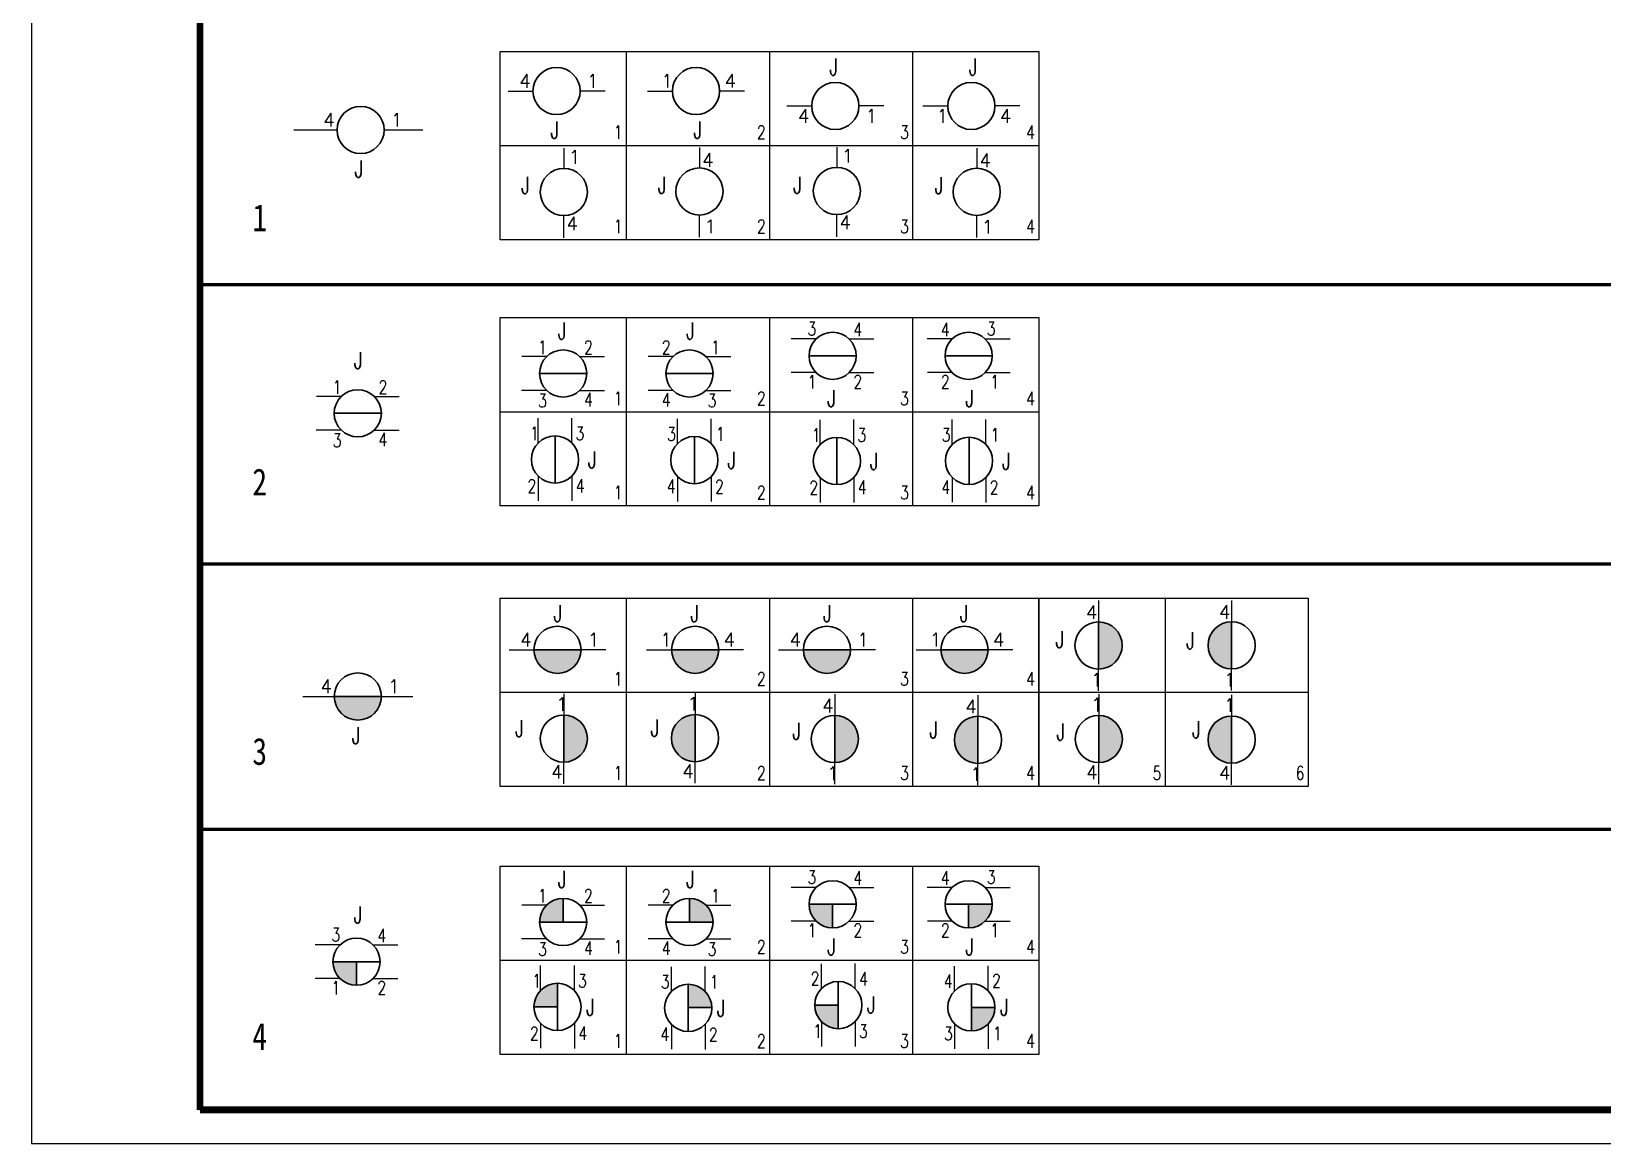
# Model space of a CAD drawing. Extents: x 3230 to 3738, y 3535 to 3831.
# Drawn here: x 3229.9 to 3463.1, y 3535.1 to 3700.1 of the extents above; entities that cross this region are included whole.
import ezdxf
from ezdxf.enums import TextEntityAlignment as Align

# ---------------------------------------------------------------- set-up
doc = ezdxf.new("R2010")
doc.units = 0
doc.header["$LTSCALE"] = 10
doc.header["$MEASUREMENT"] = 0
doc.layers.get('0').update_dxf_attribs({"linetype": 'CONTINUOUS'})
doc.layers.add('1', color=1, linetype='CONTINUOUS')
doc.styles.get("Standard").update_dxf_attribs({"font": 'txt', "bigfont": 'hz'})
doc.styles.add('宋体', font='SimSun.ttf', dxfattribs={"width": 0.8})

# ---------------------------------------------------------------- blocks, each defined once
blk = doc.blocks.new('A$C1C362DB0')
at = {"color": 3}
blk.add_lwpolyline([(0.4, 4, 0, 0, 0), (0.4, 3, 0.8, 0, 0), (0.4, 0, 0, 0, 0)], format="xyseb", dxfattribs=at)
blk = doc.blocks.new('A$C26B23DD9')
at = {"lineweight": -3}
for p, q in [((3.75, 7.52), (0.02, 7.52)), ((8.55, 7.52), (12.28, 7.52)), ((3.71, 2.52), (0, 2.52)), ((8.6, 2.52), (12.3, 2.52))]:
    blk.add_line(p, q, dxfattribs=at)
at = {"color": 1, "lineweight": 30}
blk.add_line((9.66, 5.02), (2.66, 5.02), dxfattribs=at)
at = {"color": 7, "lineweight": 30}
blk.add_circle((6.16, 5.02), 3.5, dxfattribs=at)
at = {"color": 3, "lineweight": -3, "width": 0.75}
blk.add_attdef('JSYJ', text='', height=2.5, dxfattribs=at).set_placement((6.01, 10.09), align=Align.CENTER)
at = {"lineweight": -3, "width": 0.75}
for tag, p in [('1', (2.45, 7.89)), ('2', (9.26, 7.89)), ('3', (2.45, 0)), ('4', (9.26, 0.13))]:
    blk.add_attdef(tag, p, '', height=2, dxfattribs=at)
blk = doc.blocks.new('A$C70914989')
at = {"lineweight": -3}
blk.add_hatch(color=7, dxfattribs=at).paths.add_polyline_path([(3.69, 3.5, 1), (10.69, 3.5)])
for p, q in [((0, 3.5), (3.69, 3.5)), ((14.38, 3.5), (10.69, 3.5))]:
    blk.add_line(p, q, dxfattribs=at)
at = {"color": 7, "lineweight": 30}
blk.add_line((3.69, 3.5), (10.69, 3.5), dxfattribs=at)
blk.add_circle((7.19, 3.5), 3.5, dxfattribs=at)
at = {"color": 3, "lineweight": -3, "width": 0.75}
blk.add_attdef('FSBJ', text='', height=2.5, dxfattribs=at).set_placement((7.25, 8.88), align=Align.MIDDLE)
at = {"lineweight": -3}
for tag, p in [('4', (1.64, 4)), ('1', (11.69, 4))]:
    blk.add_attdef(tag, p, '', height=2, dxfattribs=at)
blk = doc.blocks.new('A$C7C0216E7')
at = {"lineweight": -3}
blk.add_hatch(color=7, dxfattribs=at).paths.add_polyline_path([(6.55, 3.21, 0.414214), (10.05, 6.71, 0.414214), (6.55, 10.21)])
for p, q in [((6.55, 13.36), (6.55, 10.21)), ((6.55, 0), (6.55, 3.21))]:
    blk.add_line(p, q, dxfattribs=at)
at = {"color": 7, "lineweight": 30}
blk.add_line((6.55, 3.21), (6.55, 10.21), dxfattribs=at)
blk.add_circle((6.55, 6.71), 3.5, dxfattribs=at)
at = {"color": 7, "lineweight": -3, "xscale": -1, "rotation": 180}
blk.add_blockref('A$C1C362DB0', (11.2, 8.41), dxfattribs=at)
at = {"lineweight": -3}
for tag, p in [('1', (5.41, 10.81)), ('4', (4.66, 0.77))]:
    blk.add_attdef(tag, p, '', height=2, dxfattribs=at)
at = {"color": 3, "lineweight": -3, "width": 0.75}
blk.add_attdef('J', text='', height=2.5, dxfattribs=at).set_placement((0.63, 6.94), align=Align.MIDDLE)
blk = doc.blocks.new('A$C4A054D78')
at = {"lineweight": -3}
blk.add_hatch(color=7, dxfattribs=at).paths.add_polyline_path([(5.94, 3.21, -0.414214), (2.44, 6.71, -0.414214), (5.94, 10.21)])
for p, q in [((5.94, 13.36), (5.94, 10.21)), ((5.94, 0), (5.94, 3.21))]:
    blk.add_line(p, q, dxfattribs=at)
at = {"color": 7, "lineweight": 30}
blk.add_line((5.94, 3.21), (5.94, 10.21), dxfattribs=at)
blk.add_circle((5.94, 6.71), 3.5, dxfattribs=at)
at = {"color": 7, "lineweight": -3, "xscale": -1, "rotation": 180}
blk.add_blockref('A$C1C362DB0', (10.58, 8.41), dxfattribs=at)
at = {"lineweight": -3}
for tag, p in [('1', (4.8, 10.81)), ('4', (4.04, 0.77))]:
    blk.add_attdef(tag, p, '', height=2, dxfattribs=at)
at = {"color": 3, "lineweight": -3, "width": 0.75}
blk.add_attdef('J', text='', height=2.5, dxfattribs=at).set_placement((0.63, 6.94), align=Align.MIDDLE)
blk = doc.blocks.new('A$C342C1695')
at = {"lineweight": -3}
blk.add_hatch(color=7, dxfattribs=at).paths.add_polyline_path([(5.65, 3.21, 0.414214), (9.15, 6.71, 0.414214), (5.65, 10.21)])
for p, q in [((5.65, 13.36), (5.65, 10.21)), ((5.65, 0), (5.65, 3.21))]:
    blk.add_line(p, q, dxfattribs=at)
at = {"color": 7, "lineweight": 30}
blk.add_line((5.65, 3.21), (5.65, 10.21), dxfattribs=at)
blk.add_circle((5.65, 6.71), 3.5, dxfattribs=at)
at = {"color": 7, "lineweight": -3, "xscale": -1, "rotation": 180}
blk.add_blockref('A$C1C362DB0', (10.29, 8.41), dxfattribs=at)
at = {"lineweight": -3}
for tag, p in [('4', (3.76, 10.65)), ('1', (4.51, 0.61))]:
    blk.add_attdef(tag, p, '', height=2, dxfattribs=at)
at = {"color": 3, "lineweight": -3, "width": 0.75}
blk.add_attdef('J', text='', height=2.5, dxfattribs=at).set_placement((0.63, 6.63), align=Align.MIDDLE)
blk = doc.blocks.new('A$C2EBD5F4B')
at = {"lineweight": -3}
blk.add_hatch(color=7, dxfattribs=at).paths.add_polyline_path([(6.55, 3.21, -0.414214), (3.05, 6.71, -0.414214), (6.55, 10.21)])
for p, q in [((6.55, 13.36), (6.55, 10.21)), ((6.55, 0), (6.55, 3.21))]:
    blk.add_line(p, q, dxfattribs=at)
at = {"color": 7, "lineweight": 30}
blk.add_line((6.55, 3.21), (6.55, 10.21), dxfattribs=at)
blk.add_circle((6.55, 6.71), 3.5, dxfattribs=at)
at = {"color": 7, "lineweight": -3, "xscale": -1, "rotation": 180}
blk.add_blockref('A$C1C362DB0', (11.2, 8.41), dxfattribs=at)
at = {"lineweight": -3}
for tag, p in [('4', (4.66, 10.65)), ('1', (5.41, 0.61))]:
    blk.add_attdef(tag, p, '', height=2, dxfattribs=at)
at = {"color": 3, "lineweight": -3, "width": 0.75}
blk.add_attdef('J', text='', height=2.5, dxfattribs=at).set_placement((0.63, 6.94), align=Align.MIDDLE)
blk = doc.blocks.new('A$C7D050657')
at = {"lineweight": -3}
blk.add_hatch(color=7, dxfattribs=at).paths.add_polyline_path([(5.62, 3.21, 0.414214), (9.12, 6.71, 0.414214), (5.62, 10.21)])
for p, q in [((5.62, 13.36), (5.62, 10.21)), ((5.62, 0), (5.62, 3.21))]:
    blk.add_line(p, q, dxfattribs=at)
at = {"color": 7, "lineweight": 30}
blk.add_line((5.62, 3.21), (5.62, 10.21), dxfattribs=at)
blk.add_circle((5.62, 6.71), 3.5, dxfattribs=at)
at = {"color": 7, "lineweight": -3}
blk.add_blockref('A$C1C362DB0', (10.27, 5.01), dxfattribs=at)
at = {"lineweight": -3}
for tag, p in [('1', (4.48, 10.81)), ('4', (3.73, 0.77))]:
    blk.add_attdef(tag, p, '', height=2, dxfattribs=at)
at = {"color": 3, "lineweight": -3, "width": 0.75}
blk.add_attdef('J', text='', height=2.5, dxfattribs=at).set_placement((0.63, 6.52), align=Align.MIDDLE)
blk = doc.blocks.new('A$C30C9546C')
at = {"lineweight": -3}
blk.add_hatch(color=7, dxfattribs=at).paths.add_polyline_path([(5.23, 3.21, -0.414214), (1.73, 6.71, -0.414214), (5.23, 10.21)])
for p, q in [((5.23, 13.36), (5.23, 10.21)), ((5.23, 0), (5.23, 3.21))]:
    blk.add_line(p, q, dxfattribs=at)
at = {"color": 7, "lineweight": 30}
blk.add_line((5.23, 3.21), (5.23, 10.21), dxfattribs=at)
blk.add_circle((5.23, 6.71), 3.5, dxfattribs=at)
at = {"color": 7, "lineweight": -3}
blk.add_blockref('A$C1C362DB0', (9.87, 5.01), dxfattribs=at)
at = {"lineweight": -3}
for tag, p in [('1', (4.09, 10.81)), ('4', (3.33, 0.77))]:
    blk.add_attdef(tag, p, '', height=2, dxfattribs=at)
at = {"color": 3, "lineweight": -3, "width": 0.75}
blk.add_attdef('J', text='', height=2.5, dxfattribs=at).set_placement((0.63, 6.94), align=Align.MIDDLE)
blk = doc.blocks.new('A$C5E090B51')
at = {"lineweight": -3}
blk.add_hatch(color=7, dxfattribs=at).paths.add_polyline_path([(5.72, 3.21, 0.414214), (9.22, 6.71, 0.414214), (5.72, 10.21)])
for p, q in [((5.72, 13.36), (5.72, 10.21)), ((5.72, 0), (5.72, 3.21))]:
    blk.add_line(p, q, dxfattribs=at)
at = {"color": 7, "lineweight": 30}
blk.add_line((5.72, 3.21), (5.72, 10.21), dxfattribs=at)
blk.add_circle((5.72, 6.71), 3.5, dxfattribs=at)
at = {"color": 7, "lineweight": -3}
blk.add_blockref('A$C1C362DB0', (10.37, 5.01), dxfattribs=at)
at = {"lineweight": -3}
for tag, p in [('4', (3.83, 10.65)), ('1', (4.58, 0.61))]:
    blk.add_attdef(tag, p, '', height=2, dxfattribs=at)
at = {"color": 3, "lineweight": -3, "width": 0.75}
blk.add_attdef('J', text='', height=2.5, dxfattribs=at).set_placement((0.63, 6.34), align=Align.MIDDLE)
blk = doc.blocks.new('A$C6E116B3A')
at = {"lineweight": -3}
blk.add_hatch(color=7, dxfattribs=at).paths.add_polyline_path([(6.09, 3.21, -0.414214), (2.59, 6.71, -0.414214), (6.09, 10.21)])
for p, q in [((6.09, 13.36), (6.09, 10.21)), ((6.09, 0), (6.09, 3.21))]:
    blk.add_line(p, q, dxfattribs=at)
at = {"color": 7, "lineweight": 30}
blk.add_line((6.09, 3.21), (6.09, 10.21), dxfattribs=at)
blk.add_circle((6.09, 6.71), 3.5, dxfattribs=at)
at = {"color": 7, "lineweight": -3}
blk.add_blockref('A$C1C362DB0', (10.74, 5.01), dxfattribs=at)
at = {"lineweight": -3}
for tag, p in [('4', (4.2, 10.65)), ('1', (4.95, 0.61))]:
    blk.add_attdef(tag, p, '', height=2, dxfattribs=at)
at = {"color": 3, "lineweight": -3, "width": 0.75}
blk.add_attdef('J', text='', height=2.5, dxfattribs=at).set_placement((0.63, 6.17), align=Align.MIDDLE)
blk = doc.blocks.new('A$C639E6544')
at = {"lineweight": -3}
for p, q in [((3, 8.55), (3, 12.28)), ((8, 8.6), (8, 12.3)), ((3, 3.75), (3, 0.02)), ((8, 3.71), (8, 0))]:
    blk.add_line(p, q, dxfattribs=at)
at = {"color": 1, "lineweight": 30}
blk.add_line((5.5, 9.66), (5.5, 2.66), dxfattribs=at)
at = {"color": 7, "lineweight": 30}
blk.add_circle((5.5, 6.16), 3.5, dxfattribs=at)
at = {"color": 7, "lineweight": -3, "xscale": -1, "rotation": 180}
blk.add_blockref('A$C1C362DB0', (0, 8.23), dxfattribs=at)
at = {"lineweight": -3, "width": 0.75}
for tag, p in [('1', (1.79, 9.03)), ('3', (8.56, 9.03)), ('2', (1.42, 1.21)), ('4', (8.6, 1.26))]:
    blk.add_attdef(tag, p, '', height=2, dxfattribs=at)
at = {"color": 3, "lineweight": -3, "width": 0.75}
blk.add_attdef('J', text='', height=2.5, dxfattribs=at).set_placement((10.38, 4.88), align=Align.CENTER)
blk = doc.blocks.new('A$C19C24EA8')
at = {"lineweight": -3}
for p, q in [((3, 8.55), (3, 12.28)), ((8, 8.6), (8, 12.3)), ((3, 3.75), (3, 0.02)), ((8, 3.71), (8, 0))]:
    blk.add_line(p, q, dxfattribs=at)
at = {"color": 1, "lineweight": 30}
blk.add_line((5.5, 9.66), (5.5, 2.66), dxfattribs=at)
at = {"color": 7, "lineweight": 30}
blk.add_circle((5.5, 6.16), 3.5, dxfattribs=at)
at = {"color": 7, "lineweight": -3, "xscale": -1, "rotation": 180}
blk.add_blockref('A$C1C362DB0', (0, 8.23), dxfattribs=at)
at = {"lineweight": -3, "width": 0.75}
for tag, p in [('3', (1.44, 9.03)), ('1', (8.71, 9.03)), ('4', (1.4, 1.26)), ('2', (8.58, 1.21))]:
    blk.add_attdef(tag, p, '', height=2, dxfattribs=at)
at = {"color": 3, "lineweight": -3, "width": 0.75}
blk.add_attdef('J', text='', height=2.5, dxfattribs=at).set_placement((10.38, 4.88), align=Align.CENTER)
blk = doc.blocks.new('A$C7CC7002C')
at = {"lineweight": -3}
for p, q in [((3, 8.55), (3, 12.28)), ((8, 8.6), (8, 12.3)), ((3, 3.75), (3, 0.02)), ((8, 3.71), (8, 0))]:
    blk.add_line(p, q, dxfattribs=at)
at = {"color": 1, "lineweight": 30}
blk.add_line((5.5, 9.66), (5.5, 2.66), dxfattribs=at)
at = {"color": 7, "lineweight": 30}
blk.add_circle((5.5, 6.16), 3.5, dxfattribs=at)
at = {"color": 7, "lineweight": -3}
blk.add_blockref('A$C1C362DB0', (0, 4.08), dxfattribs=at)
at = {"lineweight": -3, "width": 0.75}
for tag, p in [('1', (1.79, 9.03)), ('3', (8.56, 9.03)), ('2', (1.42, 1.21)), ('4', (8.6, 1.26))]:
    blk.add_attdef(tag, p, '', height=2, dxfattribs=at)
at = {"color": 3, "lineweight": -3, "width": 0.75}
blk.add_attdef('J', text='', height=2.5, dxfattribs=at).set_placement((10.38, 4.88), align=Align.CENTER)
blk = doc.blocks.new('A$C3026076B')
at = {"lineweight": -3}
for p, q in [((3, 8.55), (3, 12.28)), ((8, 8.6), (8, 12.3)), ((3, 3.75), (3, 0.02)), ((8, 3.71), (8, 0))]:
    blk.add_line(p, q, dxfattribs=at)
at = {"color": 1, "lineweight": 30}
blk.add_line((5.5, 9.66), (5.5, 2.66), dxfattribs=at)
at = {"color": 7, "lineweight": 30}
blk.add_circle((5.5, 6.16), 3.5, dxfattribs=at)
at = {"color": 7, "lineweight": -3}
blk.add_blockref('A$C1C362DB0', (0, 4.08), dxfattribs=at)
at = {"lineweight": -3, "width": 0.75}
for tag, p in [('3', (1.44, 9.03)), ('1', (8.71, 9.03)), ('4', (1.4, 1.26)), ('2', (8.58, 1.21))]:
    blk.add_attdef(tag, p, '', height=2, dxfattribs=at)
at = {"color": 3, "lineweight": -3, "width": 0.75}
blk.add_attdef('J', text='', height=2.5, dxfattribs=at).set_placement((10.38, 4.88), align=Align.CENTER)
blk = doc.blocks.new('A$C06875A22')
at = {"lineweight": -3}
blk.add_hatch(color=7, dxfattribs=at).paths.add_polyline_path([(5.23, 9.66, 0.414214), (1.73, 6.16), (5.23, 6.16)])
for p, q in [((2.74, 8.55), (2.74, 12.28)), ((7.74, 8.6), (7.74, 12.3)), ((2.74, 3.75), (2.74, 0.02)), ((7.74, 3.71), (7.74, 0))]:
    blk.add_line(p, q, dxfattribs=at)
at = {"color": 1, "lineweight": 30}
for p, q in [((5.23, 9.66), (5.23, 2.66)), ((1.73, 6.16), (5.23, 6.16))]:
    blk.add_line(p, q, dxfattribs=at)
at = {"color": 7, "lineweight": 30}
blk.add_circle((5.23, 6.16), 3.5, dxfattribs=at)
at = {"color": 7, "lineweight": -3}
blk.add_blockref('A$C1C362DB0', (0, 3.98), dxfattribs=at)
at = {"lineweight": -3, "width": 0.75}
for tag, p in [('1', (1.53, 9.03)), ('3', (8.29, 9.03)), ('2', (1.16, 1.21)), ('4', (8.34, 1.26))]:
    blk.add_attdef(tag, p, '', height=2, dxfattribs=at)
at = {"color": 3, "lineweight": -3, "width": 0.75}
blk.add_attdef('J', text='', height=2.5, dxfattribs=at).set_placement((10.12, 4.88), align=Align.CENTER)
blk = doc.blocks.new('A$C0792306D')
at = {"lineweight": -3}
blk.add_hatch(color=7, dxfattribs=at).paths.add_polyline_path([(5.5, 9.74, -0.414214), (9, 6.24), (5.5, 6.24)])
for p, q in [((3, 8.55), (3, 12.28)), ((8, 8.6), (8, 12.3)), ((3, 3.75), (3, 0.02)), ((8, 3.71), (8, 0))]:
    blk.add_line(p, q, dxfattribs=at)
at = {"color": 1, "lineweight": 30}
for p, q in [((5.5, 9.66), (5.5, 2.66)), ((5.5, 6.24), (9, 6.24))]:
    blk.add_line(p, q, dxfattribs=at)
at = {"color": 7, "lineweight": 30}
blk.add_circle((5.5, 6.16), 3.5, dxfattribs=at)
at = {"color": 7, "lineweight": -3}
blk.add_blockref('A$C1C362DB0', (0, 4.08), dxfattribs=at)
at = {"lineweight": -3, "width": 0.75}
for tag, p in [('3', (1.44, 9.03)), ('1', (8.71, 9.03)), ('4', (1.4, 1.26)), ('2', (8.58, 1.21))]:
    blk.add_attdef(tag, p, '', height=2, dxfattribs=at)
at = {"color": 3, "lineweight": -3, "width": 0.75}
blk.add_attdef('J', text='', height=2.5, dxfattribs=at).set_placement((10.38, 4.88), align=Align.CENTER)
blk = doc.blocks.new('A$C13266363')
at = {"lineweight": -3}
for p, q in [((5.58, 13.29), (5.58, 10.29)), ((5.58, 0), (5.58, 3.29))]:
    blk.add_line(p, q, dxfattribs=at)
at = {"lineweight": 30}
blk.add_circle((5.58, 6.79), 3.5, dxfattribs=at)
at = {"color": 7, "lineweight": -3, "xscale": -1, "rotation": 180}
blk.add_blockref('A$C1C362DB0', (10.62, 9.26), dxfattribs=at)
at = {"lineweight": -3}
for tag, p in [('4', (5.96, 10.46)), ('1', (6.32, 0.59))]:
    blk.add_attdef(tag, p, '', height=2, dxfattribs=at)
at = {"color": 3, "lineweight": -3, "width": 0.75}
blk.add_attdef('J', text='', height=2.5, dxfattribs=at).set_placement((0.63, 6.47), align=Align.MIDDLE)
blk = doc.blocks.new('A$C3E7F57AD')
at = {"lineweight": -3}
for p, q in [((5.82, 13.29), (5.82, 10.29)), ((5.82, 0), (5.82, 3.29))]:
    blk.add_line(p, q, dxfattribs=at)
at = {"lineweight": 30}
blk.add_circle((5.82, 6.79), 3.5, dxfattribs=at)
at = {"color": 7, "lineweight": -3, "xscale": -1, "rotation": 180}
blk.add_blockref('A$C1C362DB0', (10.86, 9.26), dxfattribs=at)
at = {"lineweight": -3}
for tag, p in [('1', (6.56, 11)), ('4', (6.19, 1.13))]:
    blk.add_attdef(tag, p, '', height=2, dxfattribs=at)
at = {"color": 3, "lineweight": -3, "width": 0.75}
blk.add_attdef('J', text='', height=2.5, dxfattribs=at).set_placement((0.62, 6.41), align=Align.MIDDLE)
blk = doc.blocks.new('A$C46B970D7')
at = {"lineweight": -3}
for p, q in [((5.52, 13.29), (5.52, 10.29)), ((5.52, 0), (5.52, 3.29))]:
    blk.add_line(p, q, dxfattribs=at)
at = {"lineweight": 30}
blk.add_circle((5.52, 6.79), 3.5, dxfattribs=at)
at = {"color": 7, "lineweight": -3}
blk.add_blockref('A$C1C362DB0', (10.57, 4.32), dxfattribs=at)
at = {"lineweight": -3}
for tag, p in [('4', (5.9, 10.46)), ('1', (6.27, 0.59))]:
    blk.add_attdef(tag, p, '', height=2, dxfattribs=at)
at = {"color": 3, "lineweight": -3, "width": 0.75}
blk.add_attdef('J', text='', height=2.5, dxfattribs=at).set_placement((0.62, 6.48), align=Align.MIDDLE)
blk = doc.blocks.new('A$C65A67B31')
at = {"lineweight": -3}
for p, q in [((5.67, 13.29), (5.67, 10.29)), ((5.67, 0), (5.67, 3.29))]:
    blk.add_line(p, q, dxfattribs=at)
at = {"lineweight": 30}
blk.add_circle((5.67, 6.79), 3.5, dxfattribs=at)
at = {"color": 7, "lineweight": -3}
blk.add_blockref('A$C1C362DB0', (10.71, 4.32), dxfattribs=at)
at = {"lineweight": -3}
for tag, p in [('1', (6.41, 11)), ('4', (6.05, 1.13))]:
    blk.add_attdef(tag, p, '', height=2, dxfattribs=at)
at = {"color": 3, "lineweight": -3, "width": 0.75}
blk.add_attdef('J', text='', height=2.5, dxfattribs=at).set_placement((0.62, 6.53), align=Align.MIDDLE)
blk = doc.blocks.new('A$C69E449BE')
at = {"lineweight": -3}
for p, q in [((0, 7.04), (3.69, 7.04)), ((14.38, 7.04), (10.69, 7.04))]:
    blk.add_line(p, q, dxfattribs=at)
at = {"lineweight": 30}
blk.add_circle((7.19, 7.04), 3.5, dxfattribs=at)
at = {"lineweight": -3}
for tag, p in [('4', (1.64, 7.54)), ('1', (11.69, 7.54))]:
    blk.add_attdef(tag, p, '', height=2, dxfattribs=at)
at = {"color": 3, "lineweight": -3, "width": 0.75}
blk.add_attdef('ZDJ', text='', height=2.5, dxfattribs=at).set_placement((6.93, 1.25), align=Align.MIDDLE)
blk = doc.blocks.new('A$C390058E2')
at = {"lineweight": -3}
blk.add_hatch(color=7, dxfattribs=at).paths.add_polyline_path([(5.5, 2.65, -0.414214), (2, 6.15), (5.5, 6.15)])
for p, q in [((3, 8.55), (3, 12.28)), ((8, 8.6), (8, 12.3)), ((3, 3.75), (3, 0.02)), ((8, 3.71), (8, 0))]:
    blk.add_line(p, q, dxfattribs=at)
at = {"color": 1, "lineweight": 30}
for p, q in [((5.5, 2.65), (5.5, 9.65)), ((2, 6.15), (5.5, 6.15))]:
    blk.add_line(p, q, dxfattribs=at)
at = {"color": 3}
blk.add_lwpolyline([(0.4, 8.07, 0, 0, 0), (0.4, 7.07, 0.8, 0, 0), (0.4, 4.07, 0, 0, 0)], format="xyseb", dxfattribs=at)
at = {"color": 7, "lineweight": 30}
blk.add_circle((5.5, 6.15), 3.5, dxfattribs=at)
at = {"lineweight": -3, "width": 0.75}
for tag, p in [('2', (1.42, 9.09)), ('4', (8.6, 9.04)), ('1', (1.79, 1.28)), ('3', (8.56, 1.27))]:
    blk.add_attdef(tag, p, '', height=2, dxfattribs=at)
at = {"color": 3, "lineweight": -3, "width": 0.75}
blk.add_attdef('J', text='', height=2.5, dxfattribs=at).set_placement((10.38, 4.93), align=Align.CENTER)
blk = doc.blocks.new('A$C54304DD9')
at = {"lineweight": -3}
blk.add_hatch(color=7, dxfattribs=at).paths.add_polyline_path([(5.5, 2.65, 0.414214), (9, 6.15), (5.5, 6.15)])
for p, q in [((3, 8.55), (3, 12.28)), ((8, 8.6), (8, 12.3)), ((3, 3.75), (3, 0.02)), ((8, 3.71), (8, 0))]:
    blk.add_line(p, q, dxfattribs=at)
at = {"color": 1, "lineweight": 30}
for p, q in [((5.5, 2.65), (5.5, 9.65)), ((5.5, 6.15), (9, 6.15))]:
    blk.add_line(p, q, dxfattribs=at)
at = {"color": 7, "lineweight": 30}
blk.add_circle((5.5, 6.15), 3.5, dxfattribs=at)
at = {"color": 7, "lineweight": -3}
blk.add_blockref('A$C1C362DB0', (0, 3.77), dxfattribs=at)
at = {"lineweight": -3, "width": 0.75}
for tag, p in [('4', (1.4, 9.04)), ('2', (8.58, 9.09)), ('3', (1.44, 1.27)), ('1', (8.71, 1.28))]:
    blk.add_attdef(tag, p, '', height=2, dxfattribs=at)
at = {"color": 3, "lineweight": -3, "width": 0.75}
blk.add_attdef('J', text='', height=2.5, dxfattribs=at).set_placement((10.38, 4.93), align=Align.CENTER)

msp = doc.modelspace()

# ---------------------------------------------------------------- hatches: boundary and pattern name
at = {"lineweight": -3}
for points in [[(3274.84, 3601.43, 1), (3281.84, 3601.43)], [(3308.81, 3571.46, 0.414214), (3305.31, 3567.96), (3308.81, 3567.96)], [(3327.56, 3571.46, -0.414214), (3331.06, 3567.96), (3327.56, 3567.96)], [(3348.78, 3567.09, -0.414214), (3345.28, 3570.59), (3348.78, 3570.59)], [(3368.98, 3567.09, 0.414214), (3372.48, 3570.59), (3368.98, 3570.59)], [(3274.65, 3562.07), (3278.15, 3562.07), (3278.15, 3558.57, -0.414214)]]:
    msp.add_hatch(color=7, dxfattribs=at).paths.add_polyline_path(points)

# ---------------------------------------------------------------- linework, layer by layer
for p, q in [((3229.9, 3831.45), (3229.9, 3535.08)), ((3268.83, 3685.5), (3275.25, 3685.5)), ((3282.25, 3685.5), (3287.97, 3685.5)), ((3275.93, 3645.96), (3272.2, 3645.96)), ((3280.72, 3645.96), (3284.45, 3645.96)), ((3275.88, 3640.96), (3272.17, 3640.96)), ((3280.77, 3640.96), (3284.47, 3640.96)), ((3270.18, 3601.43), (3274.84, 3601.43)), ((3281.84, 3601.43), (3286.5, 3601.43)), ((3275.7, 3564.57), (3271.99, 3564.57)), ((3280.58, 3564.57), (3284.29, 3564.57)), ((3275.74, 3559.57), (3272.01, 3559.57)), ((3280.54, 3559.57), (3284.27, 3559.57)), ((3229.9, 3535.08), (3737.96, 3535.08))]:
    msp.add_line(p, q, dxfattribs=at)
at = {"color": 7, "lineweight": -3}
for p, q in [((3318.18, 3697.16), (3318.18, 3669.21)), ((3339.42, 3697.16), (3339.42, 3669.21)), ((3360.67, 3697.16), (3360.67, 3669.21)), ((3299.45, 3683.19), (3379.4, 3683.19)), ((3318.18, 3657.66), (3318.18, 3629.71)), ((3339.42, 3657.66), (3339.42, 3629.71)), ((3360.67, 3657.66), (3360.67, 3629.71)), ((3299.45, 3643.68), (3379.4, 3643.68)), ((3318.18, 3616.04), (3318.18, 3588.09)), ((3339.42, 3616.04), (3339.42, 3588.09)), ((3360.67, 3616.04), (3360.67, 3588.09)), ((3398.14, 3616.04), (3398.14, 3588.09)), ((3419.38, 3616.04), (3419.38, 3588.09)), ((3299.45, 3602.07), (3379.4, 3602.07)), ((3379.4, 3602.07), (3419.38, 3602.07)), ((3318.18, 3576.26), (3318.18, 3548.32)), ((3339.42, 3576.26), (3339.42, 3548.32)), ((3360.67, 3576.26), (3360.67, 3548.32)), ((3278.15, 3562.07), (3278.15, 3558.57)), ((3299.45, 3562.29), (3379.4, 3562.29))]:
    msp.add_line(p, q, dxfattribs=at)
at = {"color": 1, "lineweight": 30}
for p, q in [((3281.83, 3643.46), (3274.83, 3643.46)), ((3281.84, 3601.43), (3274.84, 3601.43)), ((3308.81, 3571.46), (3308.81, 3567.96)), ((3327.56, 3571.46), (3327.56, 3567.96)), ((3348.78, 3570.59), (3348.78, 3567.09)), ((3368.98, 3570.59), (3368.98, 3567.09)), ((3281.65, 3562.07), (3274.65, 3562.07)), ((3278.15, 3558.57), (3278.15, 3562.07))]:
    msp.add_line(p, q, dxfattribs=at)
at = {"color": 3, "lineweight": 30}
msp.add_line((3274.84, 3601.43), (3281.84, 3601.43), dxfattribs=at)
at = {"color": 7, "lineweight": -3}
for points in [[(3299.45, 3697.16), (3379.4, 3697.16), (3379.4, 3669.21), (3299.45, 3669.21)], [(3299.45, 3657.66), (3379.4, 3657.66), (3379.4, 3629.71), (3299.45, 3629.71)], [(3299.45, 3616.04), (3379.4, 3616.04), (3379.4, 3588.09), (3299.45, 3588.09)], [(3379.4, 3616.04), (3419.38, 3616.04), (3419.38, 3588.09), (3379.4, 3588.09)], [(3299.45, 3576.26), (3379.4, 3576.26), (3379.4, 3548.32), (3299.45, 3548.32)]]:
    msp.add_lwpolyline(points, close=True, dxfattribs=at)
at = {"color": 7, "lineweight": -3, "const_width": 0.5}
for points in [[(3254.9, 3662.56), (3732.96, 3662.56)], [(3254.9, 3621.11), (3732.96, 3621.11)], [(3254.9, 3581.72), (3732.96, 3581.72)]]:
    msp.add_lwpolyline(points, dxfattribs=at)
at = {"lineweight": 30}
for centre in [(3278.75, 3685.5), (3278.34, 3601.43)]:
    msp.add_circle(centre, 3.5, dxfattribs=at)
at = {"color": 7, "lineweight": 30}
for centre in [(3278.33, 3643.46), (3278.15, 3562.07)]:
    msp.add_circle(centre, 3.5, dxfattribs=at)
at = {"layer": '1', "lineweight": -3}
msp.add_line((3254.9, 3540.08), (3731.92, 3540.08), dxfattribs=at)
at = {"layer": '1', "lineweight": -3, "const_width": 1}
for points in [[(3254.9, 3540.08), (3254.9, 3826.45), (3732.96, 3826.45)], [(3732.76, 3540.08), (3254.9, 3540.08)]]:
    msp.add_lwpolyline(points, dxfattribs=at)

# ---------------------------------------------------------------- block references
at = {"color": 7, "lineweight": -3}
ref = msp.add_blockref('A$C69E449BE', (3342, 3696.11), dxfattribs=dict(at, xscale=-1, rotation=180))
ref.add_attrib('ZDJ', 'J', dxfattribs={"color": 3, "lineweight": -3, "height": 2.5, "width": 0.75}).set_placement((3348.94, 3694.86), align=Align.MIDDLE)
ref.add_attrib('4', '4', (3343.64, 3686.57), dxfattribs={"lineweight": -3, "height": 2})
ref.add_attrib('1', '1', (3353.69, 3686.57), dxfattribs={"lineweight": -3, "height": 2})
ref = msp.add_blockref('A$C69E449BE', (3376.58, 3696.11), dxfattribs=dict(at, rotation=180))
ref.add_attrib('ZDJ', 'J', dxfattribs={"color": 3, "lineweight": -3, "height": 2.5, "width": 0.75}).set_placement((3369.64, 3694.86), align=Align.MIDDLE)
ref.add_attrib('4', '4', (3373.6, 3686.57), dxfattribs={"lineweight": -3, "height": 2})
ref.add_attrib('1', '1', (3364.22, 3686.57), dxfattribs={"lineweight": -3, "height": 2})
for name, p, values in [('A$C69E449BE', (3300.64, 3684.24), {'ZDJ': 'J', '4': '4', '1': '1'}), ('A$C26B23DD9', (3302.65, 3644.34), {'JSYJ': 'J', '1': '1', '3': '3', '2': '2', '4': '4'}), ('A$C70914989', (3300.78, 3604.86), {'4': '4', 'FSBJ': 'J', '1': '1'}), ('A$C70914989', (3340.76, 3604.86), {'4': '4', 'FSBJ': 'J', '1': '1'}), ('A$C26B23DD9', (3302.65, 3562.94), {'JSYJ': 'J', '1': '1', '3': '3', '2': '2', '4': '4'}), ('A$C06875A22', (3302.73, 3549.2), {'J': 'J', '1': '1', '3': '3', '2': '2', '4': '4'}), ('A$C0792306D', (3321.87, 3549.05), {'4': '4', '2': '2', '3': '3', '1': '1', 'J': 'J'}), ('A$C390058E2', (3344.14, 3549.48), {'J': 'J', '1': '1', '3': '3', '2': '2', '4': '4'}), ('A$C54304DD9', (3363.89, 3549.14), {'4': '4', '2': '2', '3': '3', '1': '1', 'J': 'J'})]:
    msp.add_blockref(name, p, dxfattribs=at).add_auto_attribs(values)
ref = msp.add_blockref('A$C69E449BE', (3335.72, 3684.24), dxfattribs=dict(at, xscale=-1))
ref.add_attrib('ZDJ', 'J', dxfattribs={"color": 3, "lineweight": -3, "height": 2.5, "width": 0.75}).set_placement((3328.79, 3685.49), align=Align.MIDDLE)
ref.add_attrib('4', '4', (3332.75, 3691.79), dxfattribs={"lineweight": -3, "height": 2})
ref.add_attrib('1', '1', (3323.37, 3691.79), dxfattribs={"lineweight": -3, "height": 2})
at = {"color": 7, "lineweight": -3, "xscale": -1, "rotation": 180}
for p in [(3354.24, 3694.72), (3374.43, 3694.72), (3302.72, 3651.36), (3321.47, 3651.32), (3272.83, 3645.54), (3311.78, 3606.84), (3332.2, 3606.84)]:
    msp.add_blockref('A$C1C362DB0', p, dxfattribs=at)
at = {"color": 7, "lineweight": -3}
for p in [(3312.87, 3685.64), (3333.57, 3685.64), (3284.4, 3680.38), (3342.74, 3649.95), (3362.94, 3649.92), (3351.88, 3603.1), (3372.29, 3603.1), (3283.99, 3596.32), (3343.51, 3568.64), (3363.55, 3568.69), (3302.99, 3565.96), (3321.9, 3565.99), (3272.65, 3560.03)]:
    msp.add_blockref('A$C1C362DB0', p, dxfattribs=at)
at = {"color": 3, "lineweight": -3}
ref = msp.add_blockref('A$C65A67B31', (3303.24, 3669.5), dxfattribs=at)
ref.add_attrib('1', '1', (3309.65, 3680.49), dxfattribs={"lineweight": -3, "height": 2})
ref.add_attrib('4', '4', (3309.29, 3670.62), dxfattribs={"lineweight": -3, "height": 2})
ref.add_attrib('J', 'J', dxfattribs={"color": 3, "lineweight": -3, "height": 2.5, "width": 0.75}).set_placement((3303.86, 3676.03), align=Align.RIGHT)
ref = msp.add_blockref('A$C46B970D7', (3323.51, 3669.59), dxfattribs=at)
ref.add_attrib('J', 'J', dxfattribs={"color": 3, "lineweight": -3, "height": 2.5, "width": 0.75}).set_placement((3324.13, 3676.07), align=Align.RIGHT)
ref.add_attrib('4', '4', (3329.41, 3680.05), dxfattribs={"lineweight": -3, "height": 2})
ref.add_attrib('1', '1', (3329.78, 3670.18), dxfattribs={"lineweight": -3, "height": 2})
ref = msp.add_blockref('A$C3E7F57AD', (3343.6, 3669.66), dxfattribs=at)
ref.add_attrib('J', 'J', dxfattribs={"color": 3, "lineweight": -3, "height": 2.5, "width": 0.75}).set_placement((3344.23, 3676.07), align=Align.RIGHT)
ref.add_attrib('4', '4', (3349.8, 3670.79), dxfattribs={"lineweight": -3, "height": 2})
ref.add_attrib('1', '1', (3350.16, 3680.66), dxfattribs={"lineweight": -3, "height": 2})
ref = msp.add_blockref('A$C13266363', (3364.6, 3669.53), dxfattribs=at)
ref.add_attrib('1', '1', (3370.92, 3670.12), dxfattribs={"lineweight": -3, "height": 2})
ref.add_attrib('4', '4', (3370.56, 3679.99), dxfattribs={"lineweight": -3, "height": 2})
ref.add_attrib('J', 'J', dxfattribs={"color": 3, "lineweight": -3, "height": 2.5, "width": 0.75}).set_placement((3365.22, 3676.01), align=Align.RIGHT)
at = {"color": 7, "lineweight": -3}
ref = msp.add_blockref('A$C26B23DD9', (3333.71, 3644.34), dxfattribs=dict(at, xscale=-1))
ref.add_attrib('JSYJ', 'J', dxfattribs={"color": 3, "lineweight": -3, "height": 2.5, "width": 0.75}).set_placement((3327.7, 3654.43), align=Align.CENTER)
ref.add_attrib('1', '1', (3330.76, 3652.23), dxfattribs={"lineweight": -3, "height": 2, "width": 0.75})
ref.add_attrib('3', '3', (3330.26, 3644.34), dxfattribs={"lineweight": -3, "height": 2, "width": 0.75})
ref.add_attrib('2', '2', (3323.46, 3652.23), dxfattribs={"lineweight": -3, "height": 2, "width": 0.75})
ref.add_attrib('4', '4', (3323.46, 3644.46), dxfattribs={"lineweight": -3, "height": 2, "width": 0.75})
ref = msp.add_blockref('A$C26B23DD9', (3342.63, 3657.01), dxfattribs=dict(at, xscale=-1, rotation=180))
ref.add_attrib('JSYJ', 'J', dxfattribs={"color": 3, "lineweight": -3, "height": 2.5, "width": 0.75}).set_placement((3348.64, 3644.41), align=Align.CENTER)
ref.add_attrib('1', '1', (3345.08, 3647.12), dxfattribs={"lineweight": -3, "height": 2, "width": 0.75})
ref.add_attrib('3', '3', (3345.08, 3655.01), dxfattribs={"lineweight": -3, "height": 2, "width": 0.75})
ref.add_attrib('2', '2', (3351.89, 3647.12), dxfattribs={"lineweight": -3, "height": 2, "width": 0.75})
ref.add_attrib('4', '4', (3351.89, 3654.88), dxfattribs={"lineweight": -3, "height": 2, "width": 0.75})
ref = msp.add_blockref('A$C26B23DD9', (3375.14, 3657.01), dxfattribs=dict(at, rotation=180))
ref.add_attrib('JSYJ', 'J', dxfattribs={"color": 3, "lineweight": -3, "height": 2.5, "width": 0.75}).set_placement((3369.13, 3644.41), align=Align.CENTER)
ref.add_attrib('1', '1', (3372.19, 3647.12), dxfattribs={"lineweight": -3, "height": 2, "width": 0.75})
ref.add_attrib('3', '3', (3371.69, 3655.01), dxfattribs={"lineweight": -3, "height": 2, "width": 0.75})
ref.add_attrib('2', '2', (3364.88, 3647.12), dxfattribs={"lineweight": -3, "height": 2, "width": 0.75})
ref.add_attrib('4', '4', (3364.88, 3654.88), dxfattribs={"lineweight": -3, "height": 2, "width": 0.75})
at = {"color": 3, "lineweight": -3}
ref = msp.add_blockref('A$C639E6544', (3302.1, 3630.44), dxfattribs=at)
ref.add_attrib('4', '4', (3310.7, 3631.7), dxfattribs={"lineweight": -3, "height": 2, "width": 0.75})
ref.add_attrib('2', '2', (3303.52, 3631.65), dxfattribs={"lineweight": -3, "height": 2, "width": 0.75})
ref.add_attrib('3', '3', (3310.66, 3639.47), dxfattribs={"lineweight": -3, "height": 2, "width": 0.75})
ref.add_attrib('1', '1', (3303.9, 3639.46), dxfattribs={"lineweight": -3, "height": 2, "width": 0.75})
ref.add_attrib('J', 'J', (3312.48, 3635.31), dxfattribs={"color": 3, "lineweight": -3, "height": 2.5, "width": 0.75})
ref = msp.add_blockref('A$C19C24EA8', (3322.78, 3630.35), dxfattribs=at)
ref.add_attrib('J', 'J', (3333.17, 3635.23), dxfattribs={"color": 3, "lineweight": -3, "height": 2.5, "width": 0.75})
ref.add_attrib('1', '1', (3331.49, 3639.38), dxfattribs={"lineweight": -3, "height": 2, "width": 0.75})
ref.add_attrib('3', '3', (3324.23, 3639.39), dxfattribs={"lineweight": -3, "height": 2, "width": 0.75})
ref.add_attrib('2', '2', (3331.36, 3631.56), dxfattribs={"lineweight": -3, "height": 2, "width": 0.75})
ref.add_attrib('4', '4', (3324.18, 3631.62), dxfattribs={"lineweight": -3, "height": 2, "width": 0.75})
ref = msp.add_blockref('A$C7CC7002C', (3343.93, 3630.21), dxfattribs=at)
ref.add_attrib('J', 'J', (3354.31, 3635.08), dxfattribs={"color": 3, "lineweight": -3, "height": 2.5, "width": 0.75})
ref.add_attrib('1', '1', (3345.72, 3639.23), dxfattribs={"lineweight": -3, "height": 2, "width": 0.75})
ref.add_attrib('3', '3', (3352.48, 3639.24), dxfattribs={"lineweight": -3, "height": 2, "width": 0.75})
ref.add_attrib('2', '2', (3345.35, 3631.42), dxfattribs={"lineweight": -3, "height": 2, "width": 0.75})
ref.add_attrib('4', '4', (3352.53, 3631.47), dxfattribs={"lineweight": -3, "height": 2, "width": 0.75})
ref = msp.add_blockref('A$C3026076B', (3363.54, 3630.23), dxfattribs=at)
ref.add_attrib('4', '4', (3364.94, 3631.49), dxfattribs={"lineweight": -3, "height": 2, "width": 0.75})
ref.add_attrib('2', '2', (3372.12, 3631.44), dxfattribs={"lineweight": -3, "height": 2, "width": 0.75})
ref.add_attrib('3', '3', (3364.99, 3639.26), dxfattribs={"lineweight": -3, "height": 2, "width": 0.75})
ref.add_attrib('1', '1', (3372.25, 3639.25), dxfattribs={"lineweight": -3, "height": 2, "width": 0.75})
ref.add_attrib('J', 'J', (3373.93, 3635.1), dxfattribs={"color": 3, "lineweight": -3, "height": 2.5, "width": 0.75})
at = {"color": 7, "lineweight": -3}
ref = msp.add_blockref('A$C70914989', (3335.58, 3604.86), dxfattribs=dict(at, xscale=-1))
ref.add_attrib('4', '4', (3332.61, 3608.86), dxfattribs={"lineweight": -3, "height": 2})
ref.add_attrib('FSBJ', 'J', dxfattribs={"color": 3, "lineweight": -3, "height": 2.5, "width": 0.75}).set_placement((3328.33, 3613.74), align=Align.MIDDLE)
ref.add_attrib('1', '1', (3323.22, 3608.86), dxfattribs={"lineweight": -3, "height": 2})
ref = msp.add_blockref('A$C70914989', (3375.56, 3604.86), dxfattribs=dict(at, xscale=-1))
ref.add_attrib('4', '4', (3372.58, 3608.86), dxfattribs={"lineweight": -3, "height": 2})
ref.add_attrib('FSBJ', 'J', dxfattribs={"color": 3, "height": 2.5, "width": 0.75}).set_placement((3368.3, 3613.74), align=Align.MIDDLE)
ref.add_attrib('1', '1', (3363.2, 3608.86), dxfattribs={"lineweight": -3, "height": 2})
at = {"color": 3, "lineweight": -3}
ref = msp.add_blockref('A$C5E090B51', (3382.54, 3602.29), dxfattribs=at)
ref.add_attrib('1', '1', (3387.12, 3602.9), dxfattribs={"lineweight": -3, "height": 2})
ref.add_attrib('J', 'J', dxfattribs={"color": 3, "lineweight": -3, "height": 2.5, "width": 0.75}).set_placement((3383.16, 3608.64), align=Align.RIGHT)
ref.add_attrib('4', '4', (3386.37, 3612.95), dxfattribs={"lineweight": -3, "height": 2})
ref = msp.add_blockref('A$C6E116B3A', (3401.91, 3602.3), dxfattribs=at)
ref.add_attrib('4', '4', (3406.11, 3612.96), dxfattribs={"lineweight": -3, "height": 2})
ref.add_attrib('J', 'J', dxfattribs={"color": 3, "lineweight": -3, "height": 2.5, "width": 0.75}).set_placement((3402.53, 3608.47), align=Align.RIGHT)
ref.add_attrib('1', '1', (3406.86, 3602.91), dxfattribs={"lineweight": -3, "height": 2})
ref = msp.add_blockref('A$C7C0216E7', (3302.35, 3588.47), dxfattribs=at)
ref.add_attrib('1', '1', (3307.76, 3599.28), dxfattribs={"lineweight": -3, "height": 2})
ref.add_attrib('J', 'J', dxfattribs={"color": 3, "lineweight": -3, "height": 2.5, "width": 0.75}).set_placement((3302.97, 3595.42), align=Align.RIGHT)
ref.add_attrib('4', '4', (3307.01, 3589.24), dxfattribs={"lineweight": -3, "height": 2})
ref = msp.add_blockref('A$C4A054D78', (3322.44, 3588.54), dxfattribs=at)
ref.add_attrib('4', '4', (3326.48, 3589.31), dxfattribs={"lineweight": -3, "height": 2})
ref.add_attrib('J', 'J', dxfattribs={"color": 3, "lineweight": -3, "height": 2.5, "width": 0.75}).set_placement((3323.06, 3595.49), align=Align.RIGHT)
ref.add_attrib('1', '1', (3327.24, 3599.35), dxfattribs={"lineweight": -3, "height": 2})
ref = msp.add_blockref('A$C342C1695', (3343.47, 3588.41), dxfattribs=at)
ref.add_attrib('4', '4', (3347.23, 3599.07), dxfattribs={"lineweight": -3, "height": 2})
ref.add_attrib('J', 'J', dxfattribs={"color": 3, "lineweight": -3, "height": 2.5, "width": 0.75}).set_placement((3344.1, 3595.04), align=Align.RIGHT)
ref.add_attrib('1', '1', (3347.98, 3589.02), dxfattribs={"lineweight": -3, "height": 2})
ref = msp.add_blockref('A$C2EBD5F4B', (3363.81, 3588.28), dxfattribs=at)
ref.add_attrib('1', '1', (3369.22, 3588.9), dxfattribs={"lineweight": -3, "height": 2})
ref.add_attrib('J', 'J', dxfattribs={"color": 3, "lineweight": -3, "height": 2.5, "width": 0.75}).set_placement((3364.43, 3595.23), align=Align.RIGHT)
ref.add_attrib('4', '4', (3368.47, 3598.94), dxfattribs={"lineweight": -3, "height": 2})
ref = msp.add_blockref('A$C7D050657', (3382.67, 3588.4), dxfattribs=at)
ref.add_attrib('4', '4', (3386.4, 3589.17), dxfattribs={"lineweight": -3, "height": 2})
ref.add_attrib('J', 'J', dxfattribs={"color": 3, "lineweight": -3, "height": 2.5, "width": 0.75}).set_placement((3383.3, 3594.91), align=Align.RIGHT)
ref.add_attrib('1', '1', (3387.16, 3599.21), dxfattribs={"lineweight": -3, "height": 2})
ref = msp.add_blockref('A$C30C9546C', (3402.78, 3588.32), dxfattribs=at)
ref.add_attrib('1', '1', (3406.86, 3599.13), dxfattribs={"lineweight": -3, "height": 2})
ref.add_attrib('J', 'J', dxfattribs={"color": 3, "lineweight": -3, "height": 2.5, "width": 0.75}).set_placement((3403.4, 3595.26), align=Align.RIGHT)
ref.add_attrib('4', '4', (3406.11, 3589.09), dxfattribs={"lineweight": -3, "height": 2})
at = {"color": 7, "lineweight": -3}
ref = msp.add_blockref('A$C26B23DD9', (3333.71, 3562.94), dxfattribs=dict(at, xscale=-1))
ref.add_attrib('JSYJ', 'J', dxfattribs={"color": 3, "lineweight": -3, "height": 2.5, "width": 0.75}).set_placement((3327.7, 3573.03), align=Align.CENTER)
ref.add_attrib('1', '1', (3330.76, 3570.83), dxfattribs={"lineweight": -3, "height": 2, "width": 0.75})
ref.add_attrib('3', '3', (3330.26, 3562.94), dxfattribs={"lineweight": -3, "height": 2, "width": 0.75})
ref.add_attrib('2', '2', (3323.46, 3570.83), dxfattribs={"lineweight": -3, "height": 2, "width": 0.75})
ref.add_attrib('4', '4', (3323.46, 3563.07), dxfattribs={"lineweight": -3, "height": 2, "width": 0.75})
ref = msp.add_blockref('A$C26B23DD9', (3342.63, 3575.61), dxfattribs=dict(at, xscale=-1, rotation=180))
ref.add_attrib('JSYJ', 'J', dxfattribs={"color": 3, "lineweight": -3, "height": 2.5, "width": 0.75}).set_placement((3348.64, 3563.02), align=Align.CENTER)
ref.add_attrib('1', '1', (3345.08, 3565.72), dxfattribs={"lineweight": -3, "height": 2, "width": 0.75})
ref.add_attrib('3', '3', (3345.08, 3573.61), dxfattribs={"lineweight": -3, "height": 2, "width": 0.75})
ref.add_attrib('2', '2', (3351.89, 3565.72), dxfattribs={"lineweight": -3, "height": 2, "width": 0.75})
ref.add_attrib('4', '4', (3351.89, 3573.49), dxfattribs={"lineweight": -3, "height": 2, "width": 0.75})
ref = msp.add_blockref('A$C26B23DD9', (3375.14, 3575.61), dxfattribs=dict(at, rotation=180))
ref.add_attrib('JSYJ', 'J', dxfattribs={"color": 3, "lineweight": -3, "height": 2.5, "width": 0.75}).set_placement((3369.13, 3563.02), align=Align.CENTER)
ref.add_attrib('1', '1', (3372.19, 3565.72), dxfattribs={"lineweight": -3, "height": 2, "width": 0.75})
ref.add_attrib('3', '3', (3371.69, 3573.61), dxfattribs={"lineweight": -3, "height": 2, "width": 0.75})
ref.add_attrib('2', '2', (3364.88, 3565.72), dxfattribs={"lineweight": -3, "height": 2, "width": 0.75})
ref.add_attrib('4', '4', (3364.88, 3573.49), dxfattribs={"lineweight": -3, "height": 2, "width": 0.75})

# ---------------------------------------------------------------- texts
at = {"color": 1, "lineweight": -3, "style": '宋体', "width": 0.8}
for s, p in [('1', (3263.78, 3670.48)), ('2', (3263.78, 3631.26)), ('3', (3263.78, 3591.28)), ('4', (3263.78, 3548.98))]:
    msp.add_text(s, height=4, dxfattribs=at).set_placement(p, align=Align.CENTER)
at = {"lineweight": -3}
for tag, p in [('4', (3273.2, 3686)), ('1', (3283.25, 3686)), ('4', (3272.79, 3601.93)), ('1', (3282.84, 3601.93))]:
    msp.add_attdef(tag, p, '', height=2, dxfattribs=at)
at = {"color": 1, "lineweight": -3, "width": 0.75}
for tag, p in [('1', (3316.32, 3684.17)), ('2', (3337.57, 3684.17)), ('3', (3358.81, 3684.17)), ('4', (3377.54, 3684.17)), ('1', (3316.32, 3670.19)), ('2', (3337.57, 3670.19)), ('3', (3358.81, 3670.19)), ('4', (3377.54, 3670.19)), ('1', (3316.32, 3644.66)), ('2', (3337.57, 3644.66)), ('3', (3358.81, 3644.66)), ('4', (3377.54, 3644.66)), ('1', (3316.32, 3630.69)), ('2', (3337.57, 3630.69)), ('3', (3358.81, 3630.69)), ('4', (3377.54, 3630.69)), ('1', (3316.32, 3603.05)), ('2', (3337.57, 3603.05)), ('3', (3358.81, 3603.05)), ('4', (3377.54, 3603.05)), ('1', (3316.32, 3589.07)), ('2', (3337.57, 3589.07)), ('3', (3358.81, 3589.07)), ('4', (3377.54, 3589.07)), ('5', (3396.28, 3589.07)), ('6', (3417.52, 3589.07)), ('1', (3316.32, 3563.27)), ('2', (3337.57, 3563.27)), ('3', (3358.81, 3563.27)), ('4', (3377.54, 3563.27)), ('1', (3316.32, 3549.3)), ('2', (3337.57, 3549.3)), ('3', (3358.81, 3549.3)), ('4', (3377.54, 3549.3))]:
    msp.add_attdef(tag, p, '', height=2, dxfattribs=at)
at = {"color": 3, "lineweight": -3, "width": 0.75}
for p in [(3278.49, 3679.7), (3278.08, 3595.64)]:
    msp.add_attdef('J', text='', height=2.5, dxfattribs=at).set_placement(p, align=Align.MIDDLE)
for p in [(3278.39, 3650.05), (3278.37, 3567.78)]:
    msp.add_attdef('J', text='', height=2.5, dxfattribs=at).set_placement(p, align=Align.CENTER)
at = {"lineweight": -3, "width": 0.75}
for tag, p in [('1', (3274.62, 3646.33)), ('2', (3281.43, 3646.33)), ('3', (3274.62, 3638.44)), ('4', (3281.43, 3638.57)), ('3', (3274.44, 3565.08)), ('4', (3281.25, 3564.96)), ('1', (3274.44, 3557.2)), ('2', (3281.25, 3557.2))]:
    msp.add_attdef(tag, p, '', height=2, dxfattribs=at)

doc.saveas('drawing.dxf')
